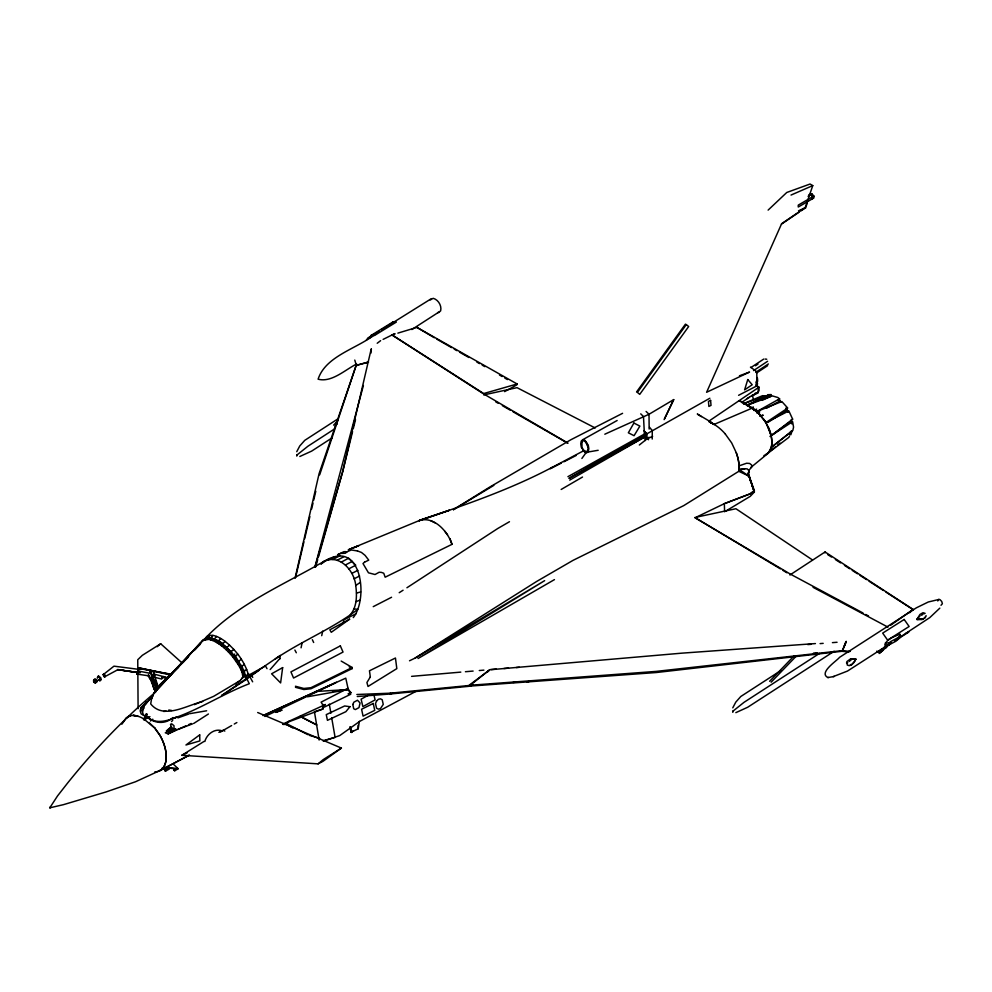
<?xml version="1.0" encoding="UTF-8"?>
<svg xmlns="http://www.w3.org/2000/svg" width="992" height="992" viewBox="0 0 992 992"><rect width="100%" height="100%" fill="white"/><g stroke="black" fill="none" stroke-linecap="round" stroke-linejoin="round"><path stroke-width="1.49" d="M649.152 429.052L649.016 414.272L646.09 411.444M146.345 717.935L146.432 713.794L146.928 718.282L144.088 719.932L147.014 714.128M243.933 670.084L245.508 676.147L249.302 683.724C223.46 693.594 200.359 709.032 174.146 718.072C165.738 721.444 154.578 724.011 147.436 716.832M751.155 483.253L748.315 473.147L749.01 471.398L748.34 469.997L747.261 468.918L744.88 468.732L739.462 469.625L738.804 471.299L683.724 505.622L573.041 560.356L536.734 581.411L415.102 658.08L409.522 660.784M154.839 771.863A30.219 17.1 59.9 0 0 160.171 770.437L135.606 781.721L106.268 791.876L63.426 804.673L49.786 807.823L57.561 795.894L67.791 782.812C94.265 749.915 123.368 719.064 155.781 691.945M149.99 671.125L156.612 689.911L157.12 689.266L152.396 675.577L154.628 675.378L153.425 671.534L149.99 671.125L152.47 675.602L151.9 676.321L152.396 675.577M153.425 671.534L153.81 675.081M756.586 380.953L756.412 384.834L756.586 380.953L757.578 383.991M275.292 658.948C299.286 642.68 326.405 631.222 350.25 614.904C357.058 606.831 357.046 595.448 355.756 585.503C354.342 570.822 339.81 553.858 324.074 561.336C283.576 584.871 238.092 603.682 205.332 638.203L209.709 635.339L212.92 635.401A28.793 11.966 49.3 0 1 225.122 641.402C235.662 649.822 244.379 661.081 248.223 674.126L249.699 674.634M241.626 665.359L243.896 671.497L246.673 669.414M825.009 552.842L825.071 551.961L913.074 609.435L909.726 612.696M353.276 617.594C368.888 598.089 361.2 538.941 325.748 560.716M94.029 680.376L94.476 679.272L95.182 679.545L96.398 681.554M96.311 681.38L95.951 682.657L94.761 682.062M97.34 677.759L97.948 676.259L100.465 677.933L99.87 680.537L98.456 679.842M97.588 677.846L98.654 676.073L100.738 677.809L100.961 679.805L99.969 680.872L98.344 680.066M98.096 677.437L98.791 676.643L100.105 678.193M100.304 680.103L100.39 679.247M102.895 674.721L103.949 673.866M103.069 674.758L113.968 666.165L139.897 669.501M105.14 675.788L104.78 676.953L103.614 676.383M105.14 676.594L103.887 673.729M370.859 353.189L371.368 348.973M358 725.412L358.224 728.785L359.352 721.333M239.692 667.17L240.845 666.029L243.35 671.212L242.804 675.106L244.292 673.692C239.332 660.722 217.608 629.325 201.624 641.526L153.884 693.272L151.565 698.752L150.71 703.911C163.618 720.043 187.153 705.138 202.666 701.518M279.769 659.01L280.265 655.452L221.464 695.652L246.165 679.508L249.686 674.647L265.05 666.19M149.519 675.936L136.834 674.076L137.169 671.894M652.215 439.047L652.29 430.59L649.524 427.279M296.98 454.82L296.782 456.06L296.707 455.204L307.966 446.202L334.403 429.028M732.989 710.979L732.79 712.219L732.716 711.363L743.975 702.361L819.454 653.443M235.86 686.563L236.356 683.414L240.386 680.425L242.891 676.928L245.012 676.06L243.784 672.923L246.611 679.024L259.123 670.307M937.787 600.978L937.948 600.073M488.858 670.48L468.745 685.534L390.29 693.185L390.129 694.003L357.269 696.52M301.072 647.826L302.064 643.052M321.718 635.674L322.71 631.11M899.459 638.216L899.967 634.31C894.486 636.405 887.208 638.811 884.814 644.577L885.422 645.594L889.092 644.812L895.912 641.216L899.459 638.216L899.967 634.31M295.07 578.125L319.102 473.606L356.14 365.44L368.454 362.13L364.523 363.382M844.403 645.618L846.126 641.378L842.096 651.273L656.282 672.526L469.08 686.166L489.676 669.786L487.692 671.919M371.194 349.06L342.649 471.77L318.544 556.686M295.542 577.629L303.924 541.88M304.631 538.904L309.864 516.547M311.612 509.107L313.013 503.142M313.708 500.166L315.803 491.226M352.569 431.582L342.649 471.77L315.258 566.209M353.301 428.606L355.508 419.678M855.836 659.172L851.099 659.283L855.836 659.172C854.211 661.862 851.223 667.442 847.292 665.062L846.808 661.639L850.64 658.837L855.836 659.172L853.926 662.668M366.284 340.268L367.995 337.863L375.708 333.56M899.397 636.938L890.506 641.675L889.068 643.052L889.092 644.812M343.133 622.889L343.939 619.777L356.066 613.763M749.27 476.706L748.315 473.593L749.307 469.786L751.626 467.306L751.725 465.099L749.63 463.45L746.604 463.239L739.189 465.818L739.462 469.625L749.096 476.284L754.391 492.007L750.237 496.347L725.946 510.979M314.824 567.275L363.394 385.491M315.592 567.114L317.7 559.662M925.672 616.85L923.949 618.462M322.487 707.234L323.268 704.494M749.01 471.398L747.794 475.577L749.282 476.383L754.354 490.68L750.237 493.805L724.334 503.663L695.07 517.774L790.587 574.244L863.003 613.006M204.836 741.52C206.683 734.316 214.681 728.016 222.245 730.893L218.885 732.344M805.529 208.221L807.352 202.604M319.66 474.833L356.14 365.44M768.118 210.106L786.768 192.473L810.08 184.028L812.758 185.603L805.058 208.122L801.338 210.639M194.94 649.71L203.67 639.431M397.866 333.126L416.9 327.385L517.117 383.978L516.77 384.908L504.618 391.629M235.216 655.774L241.527 666.537L244.354 664.38M143.518 719.584L146.432 713.794M136.834 674.076L139.748 668.05L170.227 674.944M151.54 698.74L152.57 696.396M231.508 653.554L233.678 655.563L232.649 656.679L238.154 664.504A32.29 13.628 49.6 0 1 242.11 672.353L242.891 676.928M849.003 651.918L842.233 651.335L846.312 641.551M789.508 435.984L788.876 437.336L766.258 454.46L768.44 452.749L771.28 447.355A27.379 15.475 59.9 0 0 771.181 435.686L792.62 421.674L793.563 427.155L792.819 430.503L771.305 447.367L792.149 430.875L790.798 434.856M296.757 451.682L299.745 445.991L304.792 440.324L338.346 418.599M732.778 707.842L735.766 702.15L740.801 696.483L780.803 670.58M664.516 418.798L673.717 399.602L649.016 414.272L604.81 434.211M664.119 419.641L673.717 399.602M849.239 661.428L851.136 659.854M741.57 402.504L752.531 395.076L753.474 400.557M370.971 335.482L374.468 335.507L396.341 322.078L392.832 322.04L370.971 335.482L370.103 336.958L372.67 335.37M391.964 323.516L392.832 322.04M789.272 434.459L791.467 430.751M201.984 641.613L202.715 640.398M853.207 663.028L851.806 664.628L850.417 664.566M926.106 615.598L924.928 617.892L921.952 619.616L916.881 619.43L919.931 614.47L922.907 612.746L925.102 613.316M146.233 701.914L143.865 705.647L145.216 703.973L140.926 707.916L140.157 710.904L141.174 713.93L144.249 715.641M233.542 655.873L234.72 654.038M167.04 677.858L163.271 676.544L161.634 679.049L154.74 677.3M121.88 724.197L124.434 720.614M138.136 669.265L139.388 667.79L139.81 668.658L170.959 674.188M164.647 770.524L167.958 768.217L168.442 769.432L165.602 771.082L164.647 770.524L166.544 769.42M167.958 768.217L167.487 768.874L168.442 769.432M173.774 770.226L177.072 767.92L177.556 769.135L174.716 770.772L173.774 770.226L175.658 769.122M177.072 767.92L176.601 768.577L177.556 769.135M581.882 458.453L586.309 452.315L598.176 450.281M636.566 391.939L685.484 324.099M789.086 434.149L790.339 432.425M921.68 615.325L923.254 613.688L924.457 613.738M124.384 720.601C128.315 712.789 138.26 715.195 144.113 719.15M231.372 651.298L230.975 651.831L234.943 656.518L237.782 654.174M207.142 636.294L205.046 639.071L206.51 639.034M49.625 807.376L50.133 807.959M150.586 677.858L150.077 678.503L155.31 691.548L150.586 677.858L152.52 677.648L154.888 684.492M152.607 677.92L149.879 678.863L148.019 675.515M150.66 678.888L152.557 676.507L150.858 679.495L150.66 678.888L152.47 679.322M152.012 678.292L152.52 677.648M154.058 676.098L154.628 675.378M151.888 682.806L153.599 679.818L151.702 682.198L153.5 682.632M156.86 688.572L154.963 690.953L152.867 685.918L154.752 683.525L156.339 687.307M209.696 635.351L207.477 638.116L211.755 638.178M212.908 635.413L210.552 638.154C218.773 640.014 225.271 645.953 230.975 651.831L233.79 649.4M214.619 641.39L215.562 640.299L220.621 643.982L220.112 642.952L219.17 644.044L217.781 641.489L216.839 642.58A29.735 12.549 49.7 0 0 208.531 639.369L202.591 640.547M212.486 640.46L213.429 639.356L216.306 641.464M221.476 645.705L222.431 644.602L225.023 647.305L224.762 646.474L223.795 647.565M210.453 639.778L211.408 638.687M916.881 619.43L922.944 619.095L916.881 619.43L920.092 615.759M430.218 299.981L433.219 298.307C438.315 299.745 441.948 305.784 440.622 310.942L411.816 329.542M939.821 608.146L929.802 617.594L897.475 638.848M270.134 669.575L279.93 658.44M208.543 639.381L209.523 638.278L210.614 639.542M215.562 640.299L216.839 642.58A29.735 12.536 49.6 0 1 226.077 649.624L227.069 648.52L227.23 649.239M206.795 639.257L207.787 638.154M232.624 656.667L228.334 651.831L229.4 651.335M205.208 639.418L206.224 638.302M230.553 654.199L231.558 653.096M885.918 647.813L889.402 644.006M216.64 636.48L214.173 639.17L219.046 641.055L223.138 643.796L222.431 643.994L225.11 641.415M203.806 639.852L204.836 638.736M171.542 721.593L172.707 720.328M138.843 669.017L139.748 668.05L171.504 674.585M140.765 711.264L143.84 708.003M234.633 659.246L235.699 658.118M333.61 425.134L337.813 420.757M335.135 426.027L337.243 423.844M769.618 681.293L793.836 656.134M771.144 682.186L796.427 655.935M236.48 661.862L237.572 660.734L235.464 658.279M188.505 656.332L156.277 689.428L153.884 693.272L200.843 642.729L156.277 689.428L189.435 655.117M153.028 695.293L144.249 705.746L142.526 712.107L143.431 715.058L145.378 716.088M218.178 641.142L220.757 638.501M238.179 664.516L239.295 663.388L237.274 660.746M193.787 650.74L200.322 644.192M93.632 680.276C94.872 678.95 96.621 682.992 94.711 682.719M94.389 679.793C95.691 677.61 98.047 682.025 95.951 681.913M96.249 681.988L94.947 681.814M184.487 660.932L160.072 684.592L188.009 657.46M241.019 669.798L241.738 668.186M149.829 699.397L140.926 707.916L146.494 703.241M242.135 672.365L243.35 671.212M582.701 439.716L581.238 441.093L580.729 443.846L581.3 447.231L584.846 452.377L586.867 452.736L588.33 451.36L588.839 448.607L588.256 445.222L584.722 440.076L582.701 439.716L617.148 420.496M886.6 647.082L879.16 653.53M138.52 669.178L139.748 668.05L138.235 668.868M172.856 672.502L165.094 679.594L178.585 667.269M364.597 562.092L363.01 563.555L368.466 572.806L375.026 574.517L379.13 572.26L381.337 572.372L383.743 573.227L385.156 577.195L451.968 544.348C447.962 531.538 433.802 515.629 419.132 520.664L449.475 510.26L421.526 519.597M229.512 645.098L226.746 647.602L227.292 647.243M126.083 718.295L130.857 715.406M346.964 551.8L345.352 553.251L340.665 553.424L337.565 554.764L343.877 551.688L345.848 551.664M897.066 638.86L900.066 636.269M639.332 445.011L649.041 437.249M157.182 646.71L160.679 643.746L182.33 663.164M321.061 563.84L324.074 561.336M204.067 741.396L181.846 755.296L318.085 763.852L323.082 759.698L341.397 748.08L257.684 712.516M167.487 729.976L170.959 727.099M766.221 454.423L775.397 446.846M777.678 444.949L779.972 443.064M750.795 467.505L768.192 453.22A27.33 15.45 59.9 0 0 767.932 426.845C762.674 414.569 751.254 406.968 739.958 400.805M238.514 661.478L241.354 659.234M241.738 678.615L244.999 676.06L246.165 679.508M754.379 490.594L750.212 493.805L724.334 503.663L724.619 511.773M879.135 651.248L882.471 648.681M879.842 652.798L883.178 650.231M341.397 748.08L322.908 761.372L318.085 763.852M377.208 343.257L380.618 340.665M292.764 727.917L286.142 724.21L289.515 720.874M768.192 453.22L763.89 455.626M150.375 721.023L152.793 719.2M248.211 674.138L245.508 676.147L249.686 674.647M240.399 680.438L213.689 696.322L194.444 704.642M350.238 614.916L357.765 609.386L354.231 608.828M220.894 731.736L223.101 730.372L224.837 731.067M769.966 436.43L791.517 420.893L791.852 423.956M171.69 727.086L166.321 730.93L172.707 728.438M890.469 625.344L913.074 609.435M765.03 397.122L763.406 398.263L765.75 396.924M697.302 413.986L709.119 420.98L759.004 387.19L755.991 385.33M321.197 563.915L324.607 561.559M355.744 585.516L360.294 582.378M781.485 224.105L798.858 212.325M751.006 367.499L763.753 359.054M755.458 365.763L757.962 364.101M753.56 370.586L767.585 361.299M755.854 372.26L768.391 363.952M756.524 373.029L767.622 365.664M561.162 489.465L582.515 477.04M789.917 575L825.071 551.961M175.41 729.095L168.082 733.869L165.304 732.778L175.41 729.095L176.824 729.604L168.082 733.869L185.789 725.908M332.308 437.732L311.662 451.1L299.82 456.494M834.123 651.285L747.67 707.259L735.841 712.653M368.85 338.47L372.248 336.276M193.638 723.503L208.419 713.992M891.076 642.977L847.515 671.051L833.131 676.656M399.218 592.695L403.074 590.228M406.918 587.76L497.81 528.476L509.466 521.718M767.932 422.369L787.226 410.105L785.937 408.047M891.138 643.238L886.166 646.796L884.405 646.933M894.92 640.832L908.821 632.016L905.87 633.305M377.518 332.283C359.984 348.068 326.12 354.752 318.097 379.18C331.502 382.862 345.241 369.694 356.599 364.014M381.461 329.815L431.408 298.629M453.468 509.615L489.626 487.146L570.784 439.791L622.592 413.317M376.526 333.002L379.105 331.427M453.381 509.752L493.842 485.361M652.649 436.269L647.02 438.997L646.92 433.814L709.85 398.238M415.102 658.08L544.645 580.655L418.054 658.514L554.454 579.613M813.886 196.044L798.25 205.121L798.262 207.018L813.911 197.941L813.886 196.044L812.064 194.023L808.096 196.329M746.864 398.722L749.468 397.209M752.085 395.696L754.689 394.184M349.94 726.69L351.069 732.208L353.685 730.695M351.069 732.208L358.224 728.785M569.706 480.103L646.3 436.12L646.102 433.12L644.664 431.384M223.746 730.087L231.62 725.561M234.248 724.048L236.865 722.548M172.93 717.551C165.391 724.631 154.02 723.652 146.977 716.745L149.842 718.927L146.828 716.695M752.94 395.101L756.202 393.278M160.679 643.746L142.315 655.328L137.752 659.742L137.826 670.456M646.102 433.12L567.908 476.681L646.251 434.806L568.937 478.404L646.3 436.12L646.201 438.303L648.582 439.716M373.24 606.658L391.58 597.258M369.247 694.722L361.1 699.186L362.886 706.602L375.112 699.893L374.046 695.454M757.094 413.292L759.773 411.841M766.481 408.233L779.886 401.004L778.199 399.615M177.469 768.936L178.052 768.626L172.955 763.778M341.285 562.104L348.638 558.223L355.756 565.192L348.787 568.85M551.031 467.964L583.556 450.814M144.063 719.138L154.764 728.054L159.861 735.196A30.926 17.484 59.9 0 1 160.208 770.437L189.435 755.086M332.779 559.513L339.723 555.855M160.22 770.462L188.976 755.334M337.268 560.17L344.013 556.636M345.464 564.956L352.222 561.422M325.314 704.58L322.822 705.882L322.871 709.032L283.03 723.974L325.376 704.518M147.287 718.022L149.953 716.633M328.538 559.786L334.49 556.71M351.887 573.401L357.839 570.326M738.594 395.312L756.946 385.838L756.784 372.67L755.693 370.822L750.436 367.139M550.287 468.77L561.212 463.152M563.952 461.751L576.24 455.427M383.123 339.388L394.742 333.634M324.062 561.336L329.617 558.496M354.032 578.832L359.588 575.992M416.144 691.238L359.823 721.296L339.723 735.58L323.293 741.235M753.858 410.477L756.623 409.113M752.035 395.808L757.528 393.13L759.041 390.575L759.004 387.19M295.467 687.307L303.862 689.527L310.98 688.746L352.247 668.558L352.234 667.504L310.967 687.692L303.85 688.46L295.455 686.241M552.036 467.418C509.702 489.825 464.318 505.176 419.132 520.639M264.914 716.472L335.222 682.992M746.79 405.368L771.23 394.58L767.498 394.717M364.597 562.117L368.739 560.145L365.081 555.371L361.472 552.457L357.467 550.932M798.498 210.837L805.219 207.712L781.634 223.696L706.602 392.274L749.555 372.062L739.462 375.794M762.104 400.371L771.454 396.044L769.023 395.523L759.302 399.268M181.846 755.296L187.153 752.841M350.994 692.627L348.304 693.879L350.994 692.627L348.266 689.539L345.774 678.156L263.016 715.629M264.48 714.947L336.437 682.26M188.505 724.693L191.233 723.466M769.023 395.523L767.461 396.217L769.643 396.106L769.023 395.523L748.352 404.525M791.021 195.064L812.758 185.603M138.136 672.241L140.108 671.398L151.119 673.469M743.405 403.682L762.55 395.684L764.026 395.808M346.964 551.825L351.329 549.977L357.48 550.957M421.526 519.622L348.254 549.828L358.844 545.662L351.292 548.613M192.535 723.875L178.014 729.393M743.578 403.818L765.985 395.746M355.917 601.66L359.848 600.185M177.903 717.886L188.728 714.017M753.362 407.278L750.535 408.258L753.387 407.315M221.29 731.005L223.101 730.372M220.137 731.513L222.047 730.893M469.08 686.166L472.924 684.939M394.097 692.776L390.129 694.003L468.546 686.352L472.539 685.125M394.94 334.019L392.014 334.899L483.687 393.551L517.117 383.978M885.422 645.594L887.22 645.085M356.525 593.104L360.642 591.951M368.478 362.006L356.339 365.329L356.562 366.023L354.776 360.071M323.876 740.478L335.098 737.416L331.688 717.749M764.2 396.552L766.977 396.602M483.712 394.94L517.03 387.661L595.212 427.986M696.322 517.179L735.915 508.735L812.498 559.959M744.88 468.732L739.462 469.625M307.557 696.756L348.266 689.539L315.927 691.474M437.621 312.616L439.431 312.306M938.444 599.515L940.069 599.701L941.706 601.437L942.4 603.682L940.999 605.281M939.188 599.391L928.351 601.97L916.372 607.823L839.505 657.374C837.211 660.61 818.164 672.7 827.886 677.561L828.494 677.462M827.886 677.561L834.359 676.445M189.832 713.657L206.634 710.78M846.486 662.916L847.788 662.706M332.965 691.337L336.028 690.978M339.09 690.618L348.266 689.539M841.997 650.653L656.134 671.398L469.266 685.336M813.502 653.096L817.036 652.761L817.061 654.063L813.527 654.398M512.926 682.459L515.914 682.174M491.214 669.65L681.851 653.158L815.424 643.572M411.581 676.358L460.809 672.117M465.422 671.72L473.122 671.063M479.272 670.53L483.885 670.133M490.036 669.6L496.211 669.116M503.924 668.509L508.549 668.149M516.262 667.542L519.337 667.294M807.748 644.577L810.836 644.341M820.086 643.61L823.174 643.362M832.424 642.642L837.062 642.27M163.63 711.45L166.272 711.239M356.86 694.499L390.29 693.185M282.943 724.458L285.894 724.346M584.846 452.377L586.309 452.315M167.115 767.225L168.702 769.271L162.328 768.564M885.372 642.915L889.068 643.052M812.064 194.023L808.889 194.705L810.687 194.829L812.51 196.838L812.535 198.747M210.527 637.831L212.127 637.968M842.121 650.715L850.243 651.409M163.878 767.324L178.052 768.626M164.697 767.771L174.629 768.676M765.204 359.054L766.729 359.228M161.659 768.378L168.702 769.271M135.619 715.666L133.064 715.319L138.285 716.41M99.622 680.016L100.49 680.264L100.576 679.371L98.729 676.37M96.112 682.099L97.067 681.802L96.398 679.396M138.372 672.663L117.515 669.575L138 672.588L117.998 669.625L104.755 676.742L103.714 676.222M140.256 668.571L143.257 669.092M146.27 669.6L149.284 670.121M168.801 709.999L171.69 710.508M161.721 677.3L167.016 678.392M150.623 670.406L153.301 670.964M153.797 674.027L163.271 676.544M163.668 676.941L166.594 677.623M309.293 735.345L319.61 738.296M168.181 674.362L170.984 675.23M755.148 393.241L758.111 392.758L758.297 388.17M738.804 471.299L747.794 475.577L748.315 473.593M316.374 724.792L300.055 716.373M307.892 734.675L286.142 723.441M316.845 724.941L301.357 716.906M430.652 520.626L434.93 522.821M813.068 587.314L887.952 627.118M709.069 421.724L714.116 424.415A35.7 20.2 59.9 0 1 725.375 434.062M865.731 614.47L868.471 615.933M434.26 337.702L416.9 327.385M436.926 339.227L451.558 347.597M454.224 349.122L456.89 350.647M459.544 352.172L468.869 357.492M476.854 362.068L479.508 363.593M482.174 365.118L484.84 366.631M499.472 375.013L502.138 376.538M504.804 378.064L507.458 379.576M495.702 401.822L498.368 403.36M502.374 405.654L510.359 410.242M513.025 411.767L567.647 443.126M709.057 421.476L714.116 424.415L751.899 408.245L739.238 400.669M341.186 661.069L352.234 667.504M567.895 443.089L483.724 393.973L391.914 334.912M349.196 666.785L352.247 668.558M694.859 517.489L780.344 568.825M782.973 570.4L786.916 572.781M697.624 414.272L701.418 416.615M709.02 421.302L714.079 424.427L709.094 420.943M827.601 554.516L831.494 557.02M835.388 559.538L840.571 562.873M844.465 565.39L849.66 568.726M852.252 570.4L857.448 573.748M860.039 575.422L866.524 579.601M869.116 581.275L883.401 590.476M885.992 592.15L913.235 609.708M778.46 399.999L780.072 401.326M95.046 679.359L96.162 680.673M94.19 682.298L95.393 683.017L95.84 681.913L93.905 679.632L94.203 682.422M876.717 651.149L879.582 652.835L879.569 650.888M643.808 430.602L646.92 433.814M149.507 723.007L154.802 728.066M640.72 413.85L643.473 416.504L644.391 433.715M226.077 649.611L228.334 651.831M756.301 382.304C758.173 383.507 757.615 378.795 757.268 377.53M725.326 434.074L731.674 442.916L736.287 452.712A34.199 19.344 59.9 0 1 738.842 471.299A34.187 19.344 59.8 0 0 736.25 452.724M444.726 531.191L447.541 534.8M154.764 728.054L159.861 735.196A30.926 17.496 59.9 0 1 160.158 770.424M763.803 419.219L766.072 422.741M104.495 674.312L104.929 675.019M786.222 408.419L788.355 412.04M249.835 676.742L252.65 681.814M265.819 666.512L267.022 668.682M148.453 674.473L150.449 678.144M294.884 650.045L296.31 652.761M587.909 447.194L586.148 441.576M787.14 410.043L788.256 412.25M312.344 639.691L313.658 642.494M756.747 384.474L757.913 387.103M251.856 675.465L252.724 677.462M174.232 769.569L174.716 770.772M165.118 769.854L165.602 771.082M751.676 484.666L754.391 492.007L751.663 483.91M449.971 538.656L451.98 544.372M154.33 675.366L158.112 686.328M155.236 680.128L157.604 686.972M93.459 680.735L93.707 681.616M749.282 476.358L750.113 480.438M151.875 674.87L152.371 676.904M350.672 727.124L351.689 732.58M790.463 431.644L790.636 432.574M329.307 704.146L330.894 713.211M319.139 740.044L314.427 711.661L322.871 709.032L322.685 705.771M791.356 419.604L791.777 422.617M644.899 437.794L645.234 440.522M791.294 420.41L791.604 423.348M137.851 673.506L138.099 708.697M140.48 671.77A1.699 0.694 -82.7 0 1 139.822 672.886M766.903 396.279A22.866 12.933 59.9 0 1 771.292 396.304M778.658 399.974A22.866 12.933 59.9 0 1 781.076 402.045M749.741 407.142A27.193 15.388 59.9 0 1 761.261 415.983M768.031 426.424A26.164 14.793 59.9 0 1 770.772 433.988M352.83 704.481L353.71 708.747L355.359 709.578L358.992 707.618L360.059 702.944L357.48 700.24L353.846 702.2L352.83 704.481M282.658 667.604L280.612 682.918L271.597 673.791L282.658 667.604M170.562 724.445L171.728 728.264L174.022 729.083L173.997 725.685L171.69 723.813L170.562 724.445M581.932 441.862L581.994 447.28L583.259 449.897L586.396 451.744L587.624 450.591L588.082 448.161L587.574 445.172L584.722 440.994L583.16 440.708L581.932 441.862M747.77 379.552L744.608 389.844L752.209 384.772L747.77 379.552M376.538 701.059L375.509 703.576L376.576 708.238L378.374 709.131L380.444 708.635L383.259 704.37L382.193 699.707L380.395 698.814L378.324 699.31L376.538 701.059M633.9 423.051L628.345 432.797L634.074 435.699L639.877 426.101L633.9 423.051M370.326 676.941L366.916 682.521L368.02 686.464L396.825 668.62L395.448 658.018L369.47 670.79L370.326 676.941M792.645 419.157L771.218 435.674L765.985 422.555L757.057 411.469L781.832 401.524L787.747 408.059L765.998 422.53L788.851 410.936L792.645 419.157M686.315 324.582L637.397 392.423L639.741 394.357L688.659 326.529L686.315 324.582M275.751 712.38L281.815 710.136L275.751 712.38M349.953 706.701L345.861 711.686L327.447 720.341L326.256 714.624L344.658 705.969L349.953 706.701M199.702 734.886L185.95 744.992L199.851 740.912L199.702 734.886M349.618 619.182L331.266 632.301L329.852 629.821L349.618 619.182M904.183 619.467L882.682 633.119L887.629 640.138L909.131 626.485L904.183 619.467M779.005 399.119L757.057 411.432A28.694 16.232 59.9 0 0 746.815 405.406L772.334 395.895L777.802 397.494L779.91 399.069L779.005 399.119M340.343 645.879L290.929 671.894L293.57 678.032L343.034 652.066L340.343 645.879M347.82 688.374L321.123 702.15L324.148 707.172L350.709 694.264L347.82 688.374M173.674 718.022L171.281 719.262L177.828 716.782L173.674 718.022M710.607 400.359L708.462 401.438L708.871 406.447L711.016 405.368L710.607 400.359M373.252 703.464L361.584 709.243L363.072 716.125L374.74 710.359L373.252 703.464M762.947 415.202L760.157 416.218L762.947 415.202M530.534 681.033L527.025 681.926L530.534 681.033M714.116 424.415L710.396 422.22L714.104 424.452"/></g></svg>
